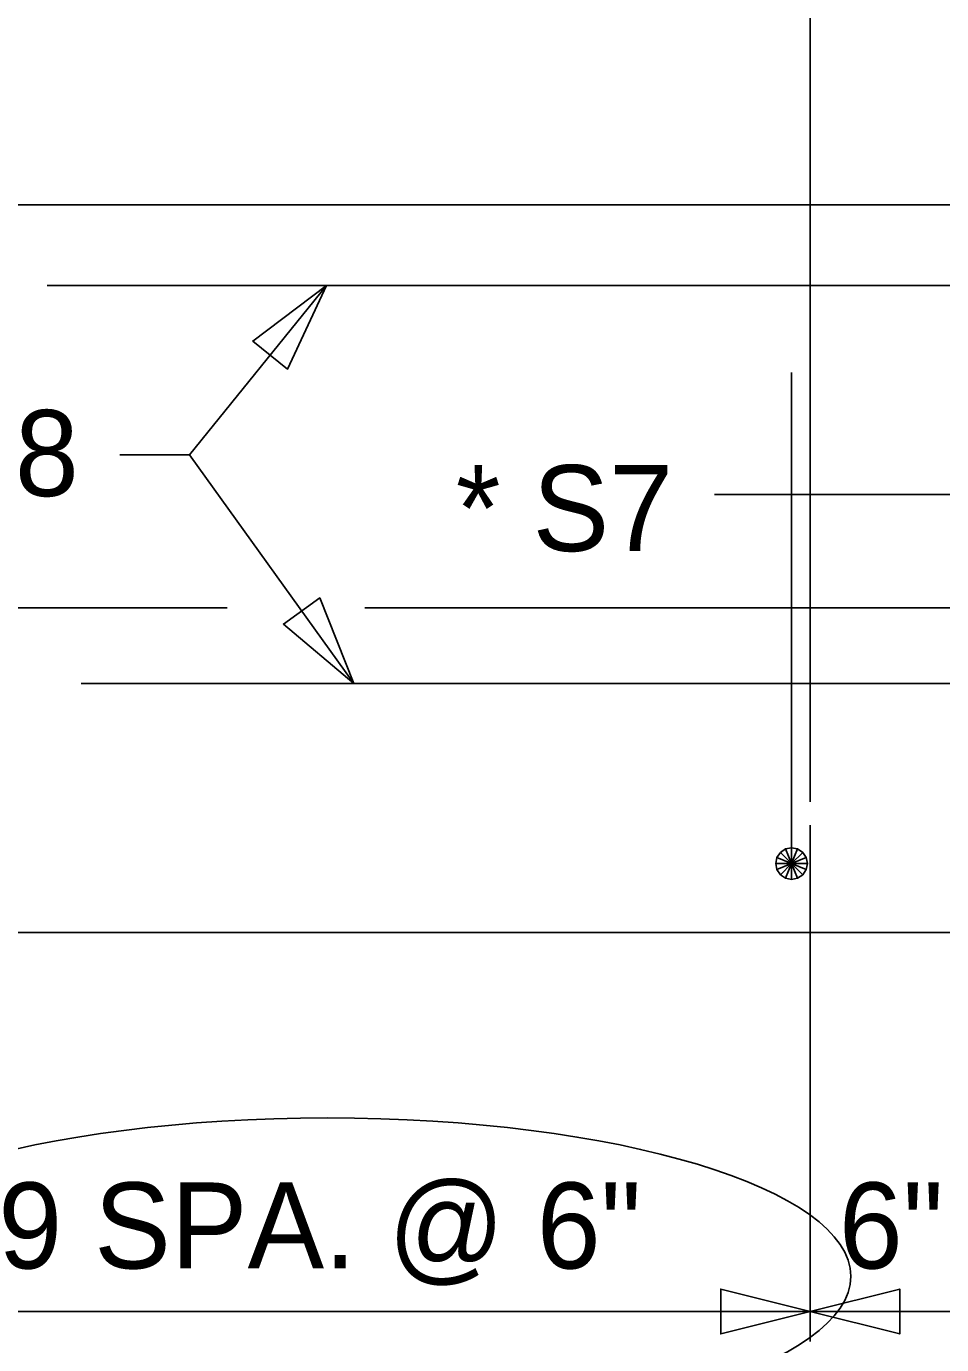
# Model space of a CAD drawing. Extents: x 0 to 34, y -1.6 to 25.2.
# Drawn here: x 17.658 to 19.191, y 2.902 to 5.11 of the extents above; entities that cross this region are included whole.
import ezdxf

# ---------------------------------------------------------------- set-up
doc = ezdxf.new("R2010")
doc.units = 0
for name, color, linetype in [('Arrowhead Terminators CELL', 7, 'Continuous'), ('P_SMU_Concrete_Girder', 7, 'Continuous'), ('P_SMU_Rebar_S_Bar', 7, 'Continuous'), ('SMU_Dimension Lines', 7, 'Continuous'), ('SMU_Text', 7, 'Continuous'), ('SMU_User Information Notes', 7, 'Continuous')]:
    doc.layers.add(name, color=color, linetype=linetype)

msp = doc.modelspace()

# ---------------------------------------------------------------- linework, layer by layer
at = {"layer": 'Arrowhead Terminators CELL'}
for points in [[(18.1608, 4.6754), (18.0373, 4.5824), (18.0956, 4.5352)], [(18.2068, 4.0088), (18.1497, 4.1524), (18.0888, 4.1086)], [(18.9712, 2.9572), (18.8212, 2.9947), (18.8212, 2.9197)], [(18.9712, 2.9572), (19.1212, 2.9197), (19.1212, 2.9947)]]:
    msp.add_lwpolyline(points, close=True, dxfattribs=at)
at = {"layer": 'P_SMU_Concrete_Girder'}
for p, q in [((20.7895, 4.8108), (3.8957, 4.8108)), ((17.9943, 4.1358), (6.6491, 4.1358)), ((18.2254, 4.1358), (20.7895, 4.1358)), ((20.7895, 3.5921), (3.8957, 3.5921))]:
    msp.add_line(p, q, dxfattribs=at)
at = {"layer": 'P_SMU_Rebar_S_Bar'}
for p, q in [((18.9712, 3.8109), (18.9712, 8.5921)), ((17.6931, 4.6754), (20.5961, 4.6754)), ((18.9399, 3.7338), (18.9399, 4.5296)), ((17.7501, 4.0088), (20.6532, 4.0088)), ((18.9298, 3.7318), (18.9213, 3.726)), ((18.9213, 3.726), (18.9298, 3.7318)), ((18.9399, 3.7338), (18.9298, 3.7318)), ((18.9298, 3.7318), (18.9399, 3.7073)), ((18.9501, 3.7318), (18.9399, 3.7338)), ((18.9399, 3.7338), (18.9399, 3.7073)), ((18.9399, 3.7073), (18.9501, 3.7318)), ((18.9586, 3.726), (18.9501, 3.7318)), ((18.9501, 3.7318), (18.9586, 3.726)), ((18.9155, 3.7175), (18.9135, 3.7073)), ((18.9135, 3.7073), (18.9155, 3.7175)), ((18.9213, 3.726), (18.9155, 3.7175)), ((18.9155, 3.7175), (18.9399, 3.7073)), ((18.9399, 3.7073), (18.9213, 3.726)), ((18.9586, 3.726), (18.9399, 3.7073)), ((18.9399, 3.7073), (18.9643, 3.7175)), ((18.9643, 3.7175), (18.9586, 3.726)), ((18.9664, 3.7073), (18.9643, 3.7175)), ((18.9643, 3.7175), (18.9664, 3.7073)), ((18.9135, 3.7073), (18.9155, 3.6972)), ((18.9399, 3.7073), (18.9135, 3.7073)), ((18.9155, 3.6972), (18.9399, 3.7073)), ((18.9155, 3.6972), (18.9213, 3.6887)), ((18.9213, 3.6887), (18.9155, 3.6972)), ((18.9399, 3.7073), (18.9213, 3.6887)), ((18.9213, 3.6887), (18.9298, 3.683)), ((18.9298, 3.683), (18.9399, 3.7073)), ((18.9399, 3.7073), (18.9399, 3.6809)), ((18.9664, 3.7073), (18.9399, 3.7073)), ((18.9399, 3.7073), (18.9643, 3.6972)), ((18.9586, 3.6887), (18.9399, 3.7073)), ((18.9399, 3.7073), (18.95, 3.683)), ((18.95, 3.683), (18.9586, 3.6887)), ((18.9586, 3.6887), (18.9643, 3.6972)), ((18.9643, 3.6972), (18.9586, 3.6887)), ((18.9643, 3.6972), (18.9664, 3.7073)), ((18.9298, 3.683), (18.9399, 3.6809)), ((18.9399, 3.6809), (18.9298, 3.683)), ((18.9399, 3.6809), (18.95, 3.683))]:
    msp.add_line(p, q, dxfattribs=at)
at = {"layer": 'SMU_Dimension Lines'}
for p, q in [((17.9313, 4.3917), (18.1608, 4.6754)), ((18.9712, 3.7714), (18.9712, 2.9071)), ((18.9712, 2.9572), (17.4734, 2.9572)), ((19.3462, 2.9572), (18.9712, 2.9572))]:
    msp.add_line(p, q, dxfattribs=at)
for points in [[(18.2068, 4.0088), (17.9313, 4.3917), (17.815, 4.3917)], [(19.5103, 3.8421), (19.2348, 4.3256), (18.811, 4.3256)]]:
    msp.add_lwpolyline(points, dxfattribs=at)
at = {"layer": 'SMU_User Information Notes'}
msp.add_ellipse((18.1625, 3.0162), major_axis=(0.8766, 0), ratio=0.30242, dxfattribs=at)

# ---------------------------------------------------------------- texts
at = {"layer": 'SMU_Text'}
for s, p in [('S8', (17.5106, 4.3229)), ('* S7', (18.3776, 4.2307)), ('9 SPA. @ 6" ', (17.6112, 3.0292)), ('6"', (19.0191, 3.0292))]:
    msp.add_text(s, height=0.144, dxfattribs=at).set_placement(p)

doc.saveas('drawing.dxf')
